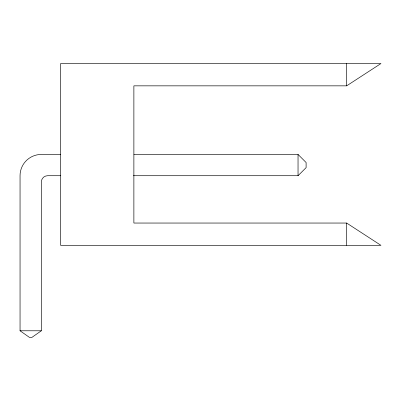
<?xml version="1.0" encoding="UTF-8"?>
<svg xmlns="http://www.w3.org/2000/svg" width="401" height="401" viewBox="0 0 401 401"><rect width="100%" height="100%" fill="white"/><g stroke="black" fill="none" stroke-linecap="round" stroke-linejoin="round"><path stroke-width="0.6" d="M133.428 175.713L298.038 175.713L306.108 167.638L306.108 162.515L298.038 154.445L133.974 154.445M60.822 175.713L47.679 175.713A6.361 6.361 0 0 0 41.318 182.074L41.318 330.78L31.829 337.447L29.539 337.447L20.05 330.78L20.05 175.713A21.248 21.248 0 0 1 41.298 154.445L60.706 154.445M346.649 85.844L380.95 63.553L60.591 63.553L60.591 245.342L380.95 245.342L346.649 223.046L133.874 223.046L133.874 85.844L346.649 85.844L346.649 63.553M20.05 330.78L41.318 330.78M346.649 223.046L346.649 245.342M298.038 154.445L298.038 175.713"/></g></svg>
